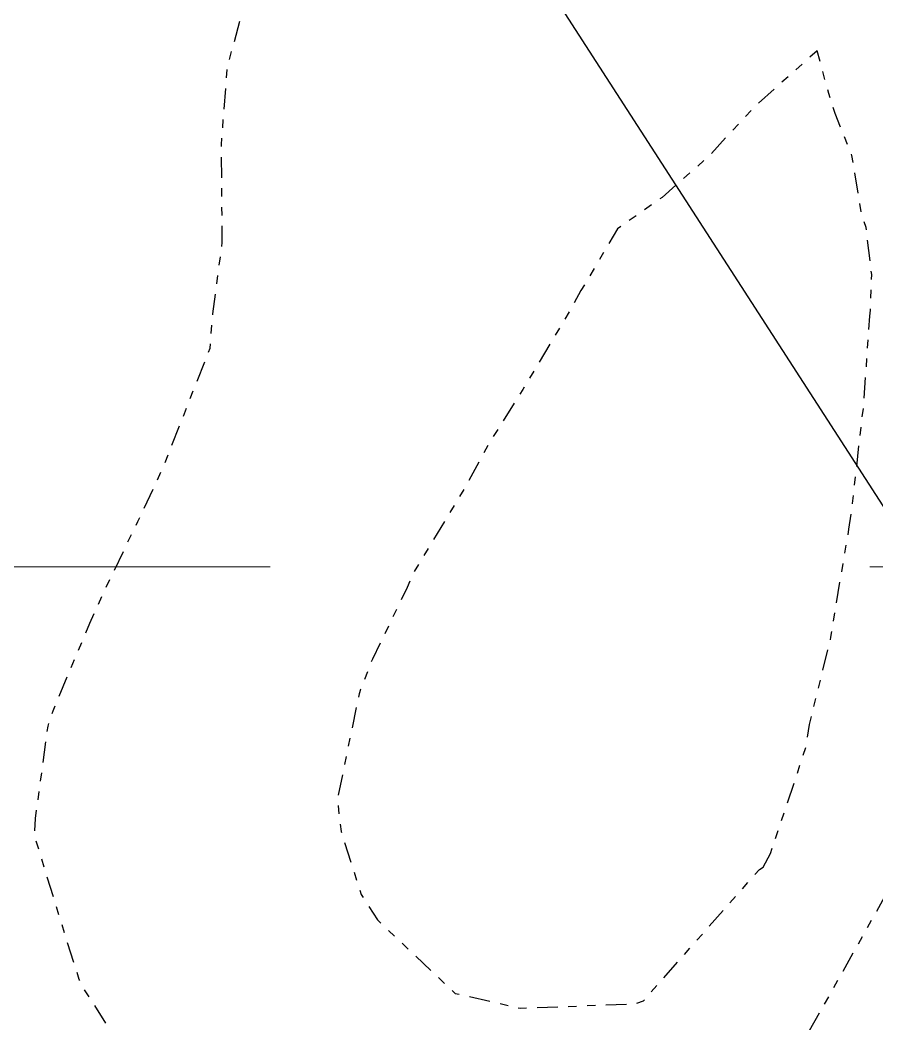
# Model space of a CAD drawing. Header units: feet. Extents: x 2175025 to 2179063, y 467811 to 470338.
# Drawn here: x 2176244.88 to 2176255.15, y 469698.87 to 469710.91 of the extents above; entities that cross this region are included whole.
import ezdxf

# ---------------------------------------------------------------- set-up
doc = ezdxf.new("R2010")
doc.units = ezdxf.units.FT
doc.header["$LTSCALE"] = 0.5
doc.header["$MEASUREMENT"] = 0
doc.linetypes.add('DIVIDE', pattern=[1.25, 0.5, -0.25, 0, -0.25, 0, -0.25])
doc.linetypes.add('HIDDEN', pattern=[0.375, 0.25, -0.125])
for name, color, linetype in [('EC', 35, 'DIVIDE'), ('GRID', 254, 'HIDDEN'), ('Road Bush Tollway Approximate', 4, 'CONTINUOUS')]:
    doc.layers.add(name, color=color, linetype=linetype)

msp = doc.modelspace()

# ---------------------------------------------------------------- linework, layer by layer
at = {"layer": 'EC', "color": 43, "flags": 128}
for points, elevation in [([(2176246.826, 469697.514), (2176246.737, 469697.604), (2176246.334, 469698.219), (2176245.649, 469699.285), (2176245.588, 469699.406), (2176245.433, 469699.891), (2176245.053, 469701.125), (2176245.064, 469701.336), (2176245.214, 469702.443), (2176245.274, 469702.625), (2176245.714, 469703.677), (2176245.892, 469704.071), (2176246.29, 469704.893), (2176246.598, 469705.551), (2176246.821, 469706.119), (2176247.157, 469706.974), (2176247.19, 469707.386), (2176247.303, 469708.238), (2176247.292, 469709.408), (2176247.362, 469710.338), (2176247.841, 469712.074), (2176248.103, 469712.7), (2176248.837, 469714.228), (2176249.768, 469715.417), (2176250.203, 469715.959), (2176250.625, 469716.387), (2176251.763, 469717.436), (2176252.939, 469718.633), (2176253.306, 469718.932), (2176254.934, 469720.104), (2176255.057, 469720.192), (2176255.083, 469720.208), (2176255.146, 469720.207), (2176256.836, 469720.226), (2176257.395, 469718.801), (2176257.518, 469718.463), (2176257.679, 469716.443), (2176257.776, 469715.017), (2176257.779, 469714.05), (2176257.832, 469712.68), (2176257.854, 469711.651), (2176257.845, 469711.455), (2176257.803, 469710.388), (2176257.799, 469710.361), (2176257.642, 469709.365), (2176257.599, 469709.1), (2176257.598, 469709.095), (2176257.366, 469707.805), (2176257.364, 469707.796), (2176257.147, 469706.524), (2176257.143, 469706.5), (2176256.968, 469705.286), (2176256.965, 469705.212), (2176256.882, 469704.149), (2176256.202, 469702.107), (2176256.201, 469702.104), (2176256.199, 469702.099), (2176254.338, 469698.788), (2176254.332, 469698.777), (2176254.324, 469698.766), (2176252.737, 469696.546), (2176252.337, 469696.229), (2176251.437, 469695.493), (2176251.314, 469695.467), (2176250.824, 469695.408), (2176250.475, 469695.382), (2176250.231, 469695.398), (2176249.752, 469695.466), (2176249.409, 469695.602), (2176248.075, 469696.287)], 434), ([(2176253.788, 469700.752), (2176253.874, 469700.916), (2176254.303, 469702.198), (2176254.341, 469702.463), (2176254.599, 469703.508), (2176254.651, 469703.842), (2176254.815, 469704.803), (2176254.859, 469705.11), (2176254.966, 469706.086), (2176254.994, 469706.3), (2176255.063, 469707.358), (2176255.071, 469707.428), (2176255.087, 469707.856), (2176255.02, 469708.418), (2176254.964, 469708.593), (2176254.85, 469709.281), (2176254.648, 469709.787), (2176254.572, 469710.027), (2176254.434, 469710.537), (2176253.68, 469709.866), (2176253.14, 469709.278), (2176252.574, 469708.78), (2176252.042, 469708.403), (2176251.602, 469707.662), (2176251.471, 469707.427), (2176250.905, 469706.476), (2176250.511, 469705.849), (2176250.205, 469705.29), (2176249.601, 469704.291), (2176249.518, 469704.102), (2176249.102, 469703.246), (2176248.961, 469702.881), (2176248.942, 469702.829), (2176248.688, 469701.592), (2176248.686, 469701.523), (2176248.726, 469701.18), (2176248.968, 469700.423), (2176249.163, 469700.118), (2176250.095, 469699.238), (2176250.874, 469699.061), (2176252.249, 469699.113), (2176252.351, 469699.15), (2176253.742, 469700.724)], 435)]:
    msp.add_lwpolyline(points, close=True, dxfattribs=dict(at, elevation=elevation))
at = {"layer": 'GRID', "color": 252, "linetype": 'HIDDEN', "lineweight": 0, "ltscale": 115}
msp.add_line((2175090.689, 469704.351), (2178996.689, 469704.351), dxfattribs=at)
at = {"layer": 'Road Bush Tollway Approximate', "color": 7}
msp.add_line((2176221.428, 469757.452, -18.307), (2176466.313, 469377.941, -18.307), dxfattribs=at)
for centre, radius, start, end in [((2173710.799, 468084.011, -18.307), 2864.497, 17.026885, 36.837241), ((2174160.322, 468447.702, -18.307), 2417.512, 21.071371, 34.016959), ((2173390.262, 467884.613, -18.307), 3206.071, 18.666029, 36.254819)]:
    msp.add_arc(centre, radius, start, end, dxfattribs=at)

doc.saveas('drawing.dxf')
